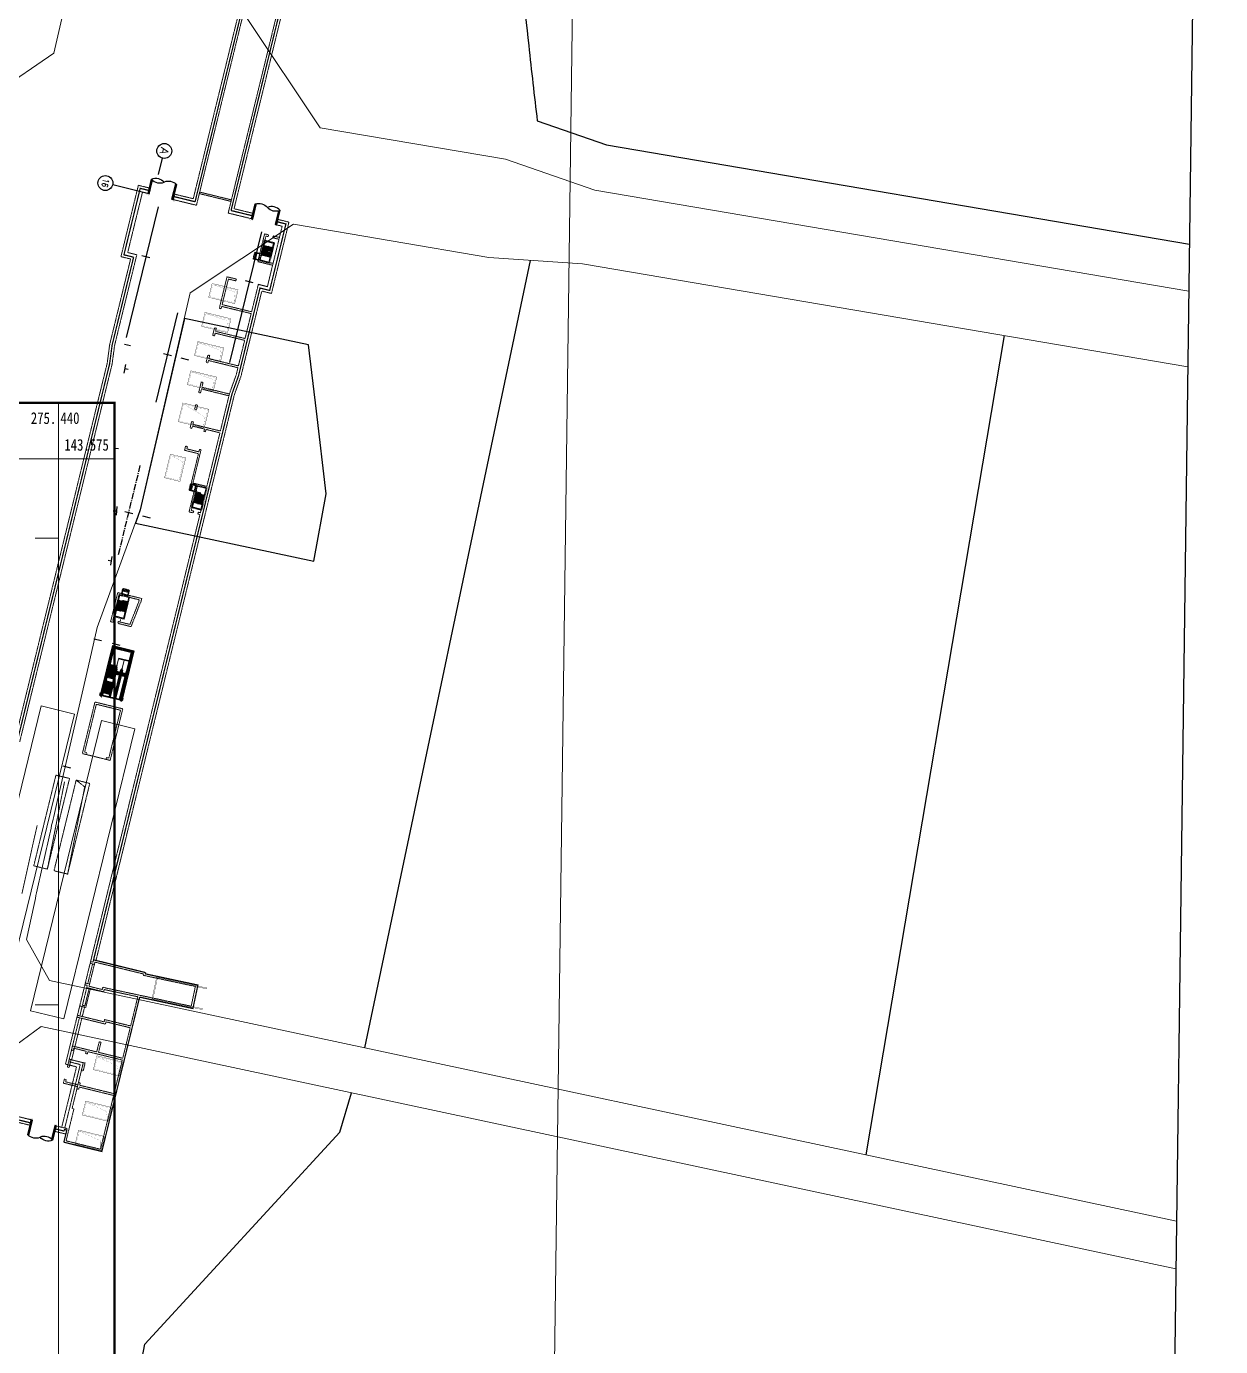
# Model space of a CAD drawing. Extents: x 274235 to 276654, y 142848 to 144425.
# Drawn here: x 275429.2 to 275812.9, y 143290.2 to 143714.5 of the extents above; entities that cross this region are included whole.
import ezdxf
from ezdxf.enums import TextEntityAlignment as Align

# ---------------------------------------------------------------- set-up
doc = ezdxf.new("R2010")
doc.units = 0
doc.header["$LTSCALE"] = 1.5
for name, pattern in [('CENTER2', [1.125, 0.75, -0.125, 0.125, -0.125]), ('DASH', [0.35, 0.25, -0.1]), ('X5', [3, 2, -1])]:
    doc.linetypes.add(name, pattern=pattern)
doc.layers.get('0').update_dxf_attribs({"linetype": 'CONTINUOUS', "lineweight": 0})
for name, color, linetype in [('000 TK-局调', 7, 'CONTINUOUS'), ('0孔洞', 123, 'CONTINUOUS'), ('AXIS', 3, 'CONTINUOUS'), ('AXIS_TEXT', 7, 'CONTINUOUS'), ('CARA_Plan_Lt', 150, 'CONTINUOUS'), ('JZ-建筑', 7, 'CONTINUOUS'), ('JZ-面层、吊顶', 80, 'CONTINUOUS'), ('STAIR', 2, 'CONTINUOUS'), ('START', 4, 'CONTINUOUS'), ('TEXT', 7, 'CONTINUOUS'), ('TZ-NT-孔洞', 211, 'CONTINUOUS'), ('WALL', 9, 'CONTINUOUS'), ('WINDOW', 4, 'CONTINUOUS'), ('YD-用地界线', 2, 'CONTINUOUS'), ('ZC_新建_标注_编号', 7, 'CONTINUOUS'), ('ZC_新建_股道', 7, 'CONTINUOUS'), ('地面装修', 6, 'CONTINUOUS'), ('离壁墙', 181, 'CONTINUOUS'), ('结构墙', 4, 'CONTINUOUS')]:
    doc.layers.add(name, color=color, linetype=linetype)
for name, color, linetype, lineweight in [('1-扶梯', 241, 'CONTINUOUS', 5), ('1-装修', 150, 'CONTINUOUS', 5), ('1-车站轮廓', 140, 'DASH', 13), ('JG', 140, 'CONTINUOUS', 30), ('RD-红线', 7, 'CONTINUOUS', 13), ('TK', 7, 'CONTINUOUS', 0), ('混凝土墙', 140, 'CONTINUOUS', 50)]:
    doc.layers.add(name, color=color, linetype=linetype, lineweight=lineweight)
doc.layers.add('T2006年到2024年报批数据汇总', color=7, linetype='CONTINUOUS', lineweight=60, true_color=0x0070ff)
doc.styles.add('_TCH_AXIS', font='COMPLEX', dxfattribs={"bigfont": 'GBCBIG'})
doc.styles.add('HZ', font='', dxfattribs={"width": 0.8})
doc.styles.get('HZ').set_extended_font_data('NSimSun')

# ---------------------------------------------------------------- blocks, each defined once
blk = doc.blocks.new('$DorLib2D$00000002')
for p, q in [((-0.5, 0), (-0.5, 0.4875)), ((-0.475, 0.4875), (-0.5, 0.4875)), ((-0.475, 0), (-0.475, 0.4875)), ((0.475, 0), (0.475, 0.4875)), ((0.475, 0.4875), (0.5, 0.4875)), ((0.5, 0), (0.5, 0.4875)), ((-0.5, 0), (-0.475, 0)), ((0.5, 0), (0.475, 0))]:
    blk.add_line(p, q)
at = {"lineweight": 13}
for centre, start, end in [((-0.4875, 0), 0, 88.530716), ((0.4875, 0), 91.469284, 180)]:
    blk.add_arc(centre, 0.4875, start, end, dxfattribs=at)
blk = doc.blocks.new('JGTTYUYI')
at = {"color": 252}
for p, q in [((4784412, -3332756), (4784412, -3329756)), ((4784412, -3329756), (4790812, -3329756)), ((4790812, -3332756), (4790812, -3329756)), ((4790812, -3329756), (4790812, -3330686)), ((4790812, -3330686), (4790812, -3333056)), ((4866092, -3334176), (4866092, -3332106)), ((4866092, -3335106), (4866092, -3334176)), ((4873092, -3335106), (4867726, -3335106)), ((4873092, -3332106), (4873092, -3335106)), ((4913042, -3347956), (4906042, -3347956)), ((4906042, -3347956), (4906042, -3348886)), ((4913042, -3350956), (4913042, -3347956)), ((4906042, -3350026), (4906042, -3350956))]:
    blk.add_line(p, q, dxfattribs=at)
for points in [[(4790812, -3331856), (4790812, -3333356)], [(4946652, -3336056), (5042652, -3336056), (5042652, -3347056), (4946652, -3347056), (4946652, -3336056)], [(4946652, -3367056), (5042652, -3367056), (5042652, -3356056), (4946652, -3356056), (4946652, -3367056)]]:
    blk.add_lwpolyline(points, dxfattribs=at)
at = {"layer": '0孔洞', "color": 252}
blk.add_lwpolyline([(4798492, -3328456), (4798492, -3331456)], dxfattribs=at)
at = {"layer": '1-扶梯', "color": 252, "linetype": 'ByBlock'}
for p, q in [((4926067, -3342856), (4926067, -3344656)), ((4928921, -3342957), (4938567, -3342957)), ((4928921, -3343027), (4938567, -3343027)), ((4929367, -3343213), (4938567, -3343213)), ((4930087, -3344313), (4930087, -3343213)), ((4930287, -3344313), (4930287, -3343213)), ((4930487, -3344313), (4930487, -3343213)), ((4930687, -3344313), (4930687, -3343213)), ((4930887, -3344313), (4930887, -3343213)), ((4931117, -3344313), (4931117, -3343213)), ((4926067, -3344656), (4929295, -3344656)), ((4926067, -3346456), (4938567, -3346456)), ((4928921, -3344499), (4938567, -3344499)), ((4928921, -3344569), (4938567, -3344569)), ((4928921, -3344757), (4938567, -3344757)), ((4928921, -3344827), (4938567, -3344827)), ((4928921, -3346296), (4938567, -3346296)), ((4928921, -3346366), (4938567, -3346366)), ((4929295, -3344656), (4938567, -3344656)), ((4929295, -3344656), (4938567, -3344656)), ((4929367, -3344313), (4938567, -3344313)), ((4929367, -3345013), (4938567, -3345013)), ((4929367, -3346110), (4938567, -3346110)), ((4930087, -3346110), (4930087, -3345013)), ((4930287, -3346110), (4930287, -3345013)), ((4930487, -3346110), (4930487, -3345013)), ((4930687, -3346110), (4930687, -3345013)), ((4930887, -3346110), (4930887, -3345013)), ((4931117, -3346110), (4931117, -3345013))]:
    blk.add_line(p, q, dxfattribs=at)
at = {"layer": '1-扶梯', "color": 252}
for p, q in [((4938570, -3342856), (4926070, -3342856)), ((4931117, -3342960), (4931117, -3343960)), ((4931117, -3345160), (4931117, -3345960))]:
    blk.add_line(p, q, dxfattribs=at)
at = {"layer": '1-扶梯', "color": 252, "linetype": 'ByBlock', "ltscale": 400}
for p, q in [((4928921, -3342957), (4928921, -3343027)), ((4928921, -3342957), (4928921, -3343027)), ((4929295, -3343046), (4929295, -3343027)), ((4929295, -3343046), (4929295, -3343027)), ((4929367, -3343213), (4929295, -3343046)), ((4929367, -3343213), (4929295, -3343046)), ((4929303, -3342992), (4929348, -3342992)), ((4929698, -3342856), (4938567, -3342856)), ((4929698, -3342957), (4929698, -3342856)), ((4929698, -3342957), (4929698, -3342856)), ((4928900, -3344534), (4928945, -3344534)), ((4928900, -3344534), (4928945, -3344534)), ((4928900, -3344792), (4928945, -3344792)), ((4928900, -3344792), (4928945, -3344792)), ((4928921, -3344569), (4928921, -3344499)), ((4928921, -3344569), (4928921, -3344499)), ((4928921, -3344757), (4928921, -3344827)), ((4928921, -3344757), (4928921, -3344827)), ((4928921, -3346366), (4928921, -3346296)), ((4928921, -3346366), (4928921, -3346296)), ((4928952, -3346331), (4928997, -3346331)), ((4928952, -3346331), (4928997, -3346331)), ((4929367, -3344313), (4929295, -3344480)), ((4929367, -3344313), (4929295, -3344480)), ((4929295, -3344499), (4929295, -3344480)), ((4929295, -3344499), (4929295, -3344480)), ((4929295, -3344656), (4929295, -3344569)), ((4929295, -3344757), (4929295, -3344656)), ((4929295, -3344757), (4929295, -3344656)), ((4929295, -3344846), (4929295, -3344827)), ((4929295, -3344846), (4929295, -3344827)), ((4929367, -3345013), (4929295, -3344846)), ((4929367, -3345013), (4929295, -3344846)), ((4929367, -3346110), (4929295, -3346277)), ((4929367, -3346110), (4929295, -3346277)), ((4929295, -3346296), (4929295, -3346277)), ((4929295, -3346296), (4929295, -3346277)), ((4929347, -3346453), (4929347, -3346366))]:
    blk.add_line(p, q, dxfattribs=at)
at = {"layer": '1-扶梯', "color": 252, "linetype": 'ByBlock'}
blk.add_lwpolyline([(4925817, -3342856), (4926067, -3342856), (4926067, -3346456), (4925817, -3346456)], close=True, dxfattribs=at)
at = {"layer": '1-扶梯', "color": 252, "linetype": 'ByBlock', "ltscale": 400, "extrusion": (-2.39477e-17, 9.99304e-19, -1)}
for centre in [(4931117, -3343738), (4931117, -3345563)]:
    blk.add_ellipse(centre, major_axis=(-37.4, -37.4), ratio=1, start_param=-1.5707963, end_param=4.712389, dxfattribs=at)
at = {"layer": '1-装修', "color": 252, "linetype": 'DASH'}
for p, q in [((4932719, -3346404), (4932719, -3348954)), ((4937116, -3349006), (4934893, -3349006))]:
    blk.add_line(p, q, dxfattribs=at)
at = {"layer": '1-车站轮廓', "color": 252, "ltscale": 0.008}
for p, q in [((4967152, -3350456), (4968613, -3347264)), ((4968613, -3347264), (4997152, -3345956)), ((4968613, -3353964), (4997152, -3352656))]:
    blk.add_line(p, q, dxfattribs=at)
for points, const_width in [([(5021952, -3314086), (5022367, -3314086), (5021859, -3296811), (5029556, -3296585), (5030070, -3314086)], 400), ([(5021952, -3331306), (5021952, -3314086)], 400), ([(5081152, -3326656), (5081152, -3314086), (5030070, -3314086)], 400), ([(5077152, -3327456), (5077152, -3326656)], 400), ([(5077152, -3326656), (5081152, -3326656)], 400), ([(5077246, -3326656), (5077152, -3326656)], 200), ([(4777492, -3330706), (4777492, -3327456), (4799492, -3327456), (4799492, -3330656), (4828531, -3330656), (4834631, -3331306)], 400), ([(4777492, -3330706), (4777492, -3327456), (4799492, -3327456), (4799492, -3330656)], 400), ([(4799492, -3330656), (4828531, -3330656)], 400), ([(4828531, -3330656), (4834631, -3331306), (4874192, -3331306)], 400), ([(4874192, -3331306), (5021952, -3331306)], 400), ([(5077152, -3327456), (5077652, -3327456)], 200), ([(5077652, -3330706), (5077652, -3327456)], 400), ([(4777492, -3364906), (4777492, -3357506), (4639792, -3357506), (4639792, -3345606), (4777492, -3345606), (4777492, -3338206)], 200), ([(4777492, -3345606), (4777492, -3338206)], 400), ([(5077652, -3343606), (5077652, -3338206)], 400), ([(4777492, -3345606), (4639792, -3345606)], 400), ([(4777492, -3357506), (4639792, -3357506)], 400), ([(4777492, -3364906), (4777492, -3357506)], 400), ([(4799492, -3372456), (4799492, -3375656), (4777492, -3375656), (4777492, -3372406)], 400), ([(4777492, -3375656), (4777492, -3372406)], 100), ([(4799492, -3372456), (4828531, -3372456)], 400), ([(4828531, -3372456), (4834631, -3371806)], 400), ([(4834631, -3371806), (4958902, -3371806)], 400)]:
    blk.add_lwpolyline(points, dxfattribs=dict(at, const_width=const_width))
for points in [[(5022480, -3297493), (5028977, -3297302)], [(5022984, -3314686), (5022480, -3297493)], [(5029802, -3326306), (5029802, -3325406), (5028977, -3297302)], [(5022552, -3325706), (5022552, -3325706), (5022552, -3314686), (5022984, -3314686)], [(5030088, -3314686), (5030402, -3325398), (5030402, -3325706)], [(5039752, -3314686), (5030088, -3314686)], [(5030088, -3314686), (5030402, -3325398), (5030402, -3325706)], [(5039752, -3323286), (5039752, -3314686)], [(5040352, -3322686), (5040352, -3314686)], [(5050452, -3314686), (5040352, -3314686)], [(5050452, -3322686), (5050452, -3314686)], [(5051052, -3326057), (5051052, -3314686)], [(5062162, -3314686), (5051052, -3314686)], [(5062162, -3326056), (5062162, -3314686)], [(5062762, -3326056), (5062762, -3314686)], [(5080552, -3326056), (5080552, -3314686), (5062762, -3314686)], [(5040352, -3322686), (5041102, -3322686)], [(5041102, -3332106), (5041102, -3322686)], [(5047102, -3323286), (5047102, -3322686)], [(5047102, -3322686), (5050452, -3322686)], [(4776692, -3330706), (4776692, -3326656), (4800292, -3326656), (4800292, -3329856)], [(5022552, -3330706), (5022552, -3325706)], [(5029802, -3326306), (5030552, -3326306)], [(5029802, -3326306), (5030552, -3326306)], [(5031152, -3325706), (5030402, -3325706)], [(5031152, -3325706), (5030402, -3325706)], [(5030402, -3325706), (5030552, -3325706)], [(5030552, -3330706), (5030552, -3326306)], [(5030552, -3330706), (5030552, -3326306)], [(5031152, -3331306), (5031152, -3325706)], [(5031152, -3331306), (5031152, -3325706)], [(5039752, -3323286), (5040502, -3323286)], [(5040502, -3332106), (5040502, -3323286)], [(5041102, -3330506), (5054852, -3330506), (5054852, -3326656), (5070012, -3326656)], [(5047102, -3323286), (5050452, -3323286)], [(5050452, -3331307), (5050452, -3323286)], [(5051052, -3326056), (5051802, -3326056)], [(5051052, -3330707), (5051052, -3326656)], [(5051052, -3326656), (5051802, -3326656)], [(5051802, -3326056), (5051802, -3326656)], [(5054802, -3326056), (5057402, -3326056)], [(5054802, -3326056), (5054802, -3326656)], [(5054802, -3326656), (5057402, -3326656)], [(5057402, -3326656), (5057402, -3326056)], [(5061402, -3326056), (5062162, -3326056)], [(5061402, -3326656), (5061402, -3326056)], [(5061402, -3326656), (5062162, -3326656)], [(5062162, -3330706), (5062162, -3326656)], [(5062762, -3326056), (5063512, -3326056)], [(5062762, -3331306), (5062762, -3326656)], [(5062762, -3326656), (5063512, -3326656)], [(5063512, -3326656), (5063512, -3326056)], [(5070012, -3326056), (5080552, -3326056)], [(5070012, -3326656), (5070012, -3326056)], [(5076646, -3326056), (5076652, -3326056)], [(5076652, -3328456), (5076652, -3326656)], [(5078452, -3330706), (5078452, -3326656), (5076652, -3326656)], [(5077152, -3327456), (5077152, -3326656)], [(4776692, -3330706), (4778492, -3330706)], [(4798492, -3328456), (4778492, -3328456)], [(4778492, -3328456), (4778492, -3330706)], [(4782212, -3328456), (4782212, -3330506)], [(4782812, -3330506), (4782212, -3330506)], [(4782812, -3328456), (4782812, -3330506)], [(4790812, -3328456), (4790812, -3332706)], [(4790812, -3329756), (4790812, -3332756)], [(4791412, -3328456), (4791412, -3333306)], [(4800292, -3329856), (4828570, -3329856)], [(4828570, -3329856), (4834670, -3330506), (4877992, -3330506), (5021952, -3330506)], [(5023302, -3330706), (5022552, -3330706)], [(5023302, -3330706), (5022552, -3330706)], [(5023302, -3332106), (5023302, -3330706)], [(5023302, -3330706), (5029802, -3330706)], [(5023302, -3332106), (5023302, -3330706)], [(5029802, -3332106), (5029802, -3330706)], [(5029802, -3330706), (5030552, -3330706)], [(5029802, -3332106), (5029802, -3330706)], [(5029802, -3330706), (5030552, -3330706)], [(5031152, -3330106), (5037402, -3330106)], [(5031152, -3330506), (5037002, -3330506)], [(5037002, -3331306), (5037002, -3330506)], [(5037402, -3332106), (5037402, -3330106)], [(5037402, -3330506), (5040502, -3330506)], [(5041102, -3331306), (5055652, -3331306), (5055652, -3327456), (5076652, -3327456)], [(5076652, -3328456), (5056652, -3328456), (5056652, -3332106), (5041102, -3332106)], [(5050452, -3330707), (5050452, -3330707)], [(5051052, -3330707), (5051802, -3330706)], [(5051802, -3330706), (5051802, -3331306)], [(5054802, -3330707), (5057402, -3330706)], [(5054802, -3330707), (5054802, -3331306)], [(5057402, -3331306), (5057402, -3330706)], [(5062762, -3331306), (5061402, -3331306), (5061402, -3330706), (5062162, -3330706)], [(5076652, -3330706), (5076652, -3328456)], [(5076652, -3330706), (5078452, -3330706)], [(5077152, -3327456), (5077652, -3327456)], [(5077152, -3327456), (5077652, -3327456)], [(5077152, -3327456), (5077652, -3327456)], [(5077152, -3327456), (5077652, -3327456)], [(5077152, -3327456), (5077652, -3327456)], [(4782812, -3332006), (4782212, -3332006)], [(4791412, -3333356), (4782212, -3333356), (4782212, -3332006)], [(4790812, -3332756), (4782812, -3332756), (4782812, -3332006)], [(4790812, -3332756), (4784712, -3332756)], [(4798492, -3331456), (4807542, -3331456)], [(4807542, -3341206), (4807542, -3331456)], [(4808142, -3341206), (4808142, -3331456)], [(4808142, -3331456), (4816392, -3331456), (4816392, -3341206)], [(4825442, -3341206), (4825442, -3331456), (4816992, -3331456), (4816992, -3341206)], [(4826042, -3341206), (4826042, -3331456), (4828492, -3331456)], [(4828492, -3331456), (4834592, -3332106), (4847142, -3332106)], [(4828492, -3331456), (4834592, -3332106)], [(4834892, -3341206), (4834892, -3332106)], [(4835492, -3332106), (4835492, -3341206)], [(4847142, -3332106), (4847142, -3341206)], [(4847742, -3332106), (4847742, -3336706)], [(4865492, -3332106), (4847742, -3332106)], [(4865492, -3336706), (4865492, -3332106)], [(4865492, -3336706), (4865492, -3332106)], [(4865492, -3334913), (4865492, -3332106)], [(4866092, -3335106), (4866092, -3332106)], [(4874192, -3332806), (4874192, -3332106), (4866092, -3332106)], [(4866092, -3335106), (4874192, -3335106)], [(4874192, -3332806), (4874792, -3332806)], [(4874192, -3334306), (4874792, -3334306)], [(4874192, -3335106), (4874192, -3334306)], [(4874192, -3334306), (4874792, -3334306)], [(4874792, -3332806), (4874792, -3332106), (5023302, -3332106)], [(4874792, -3335706), (4874792, -3334306)], [(4874792, -3335706), (4874792, -3334306)], [(5017574, -3331306), (5022702, -3331306)], [(5022702, -3332106), (5022702, -3331306)], [(5023302, -3331306), (5029802, -3331306)], [(5023302, -3332106), (5029802, -3332106)], [(5029802, -3332106), (5030402, -3332106)], [(5029802, -3332106), (5037402, -3332106)], [(5030402, -3332106), (5030402, -3331306)], [(5030402, -3331306), (5031152, -3331306)], [(5030402, -3332106), (5030402, -3331306)], [(5030402, -3331306), (5037002, -3331306)], [(5037402, -3331306), (5040502, -3331306)], [(5037402, -3332106), (5040502, -3332106)], [(5050452, -3331307), (5051802, -3331306)], [(5054802, -3331306), (5057402, -3331306)], [(4776692, -3344806), (4776692, -3338206)], [(4776692, -3338206), (4778492, -3338206)], [(4778492, -3338206), (4778492, -3346306)], [(4798492, -3338706), (4799092, -3338706)], [(4798492, -3338706), (4798492, -3341806), (4808892, -3341806)], [(4798492, -3338756), (4799092, -3338756)], [(4799092, -3338706), (4799092, -3341206)], [(4847742, -3336706), (4848492, -3336706), (4848492, -3337206), (4847742, -3337206)], [(4847742, -3337206), (4847742, -3341206)], [(4854492, -3336706), (4865492, -3336706)], [(4854492, -3337206), (4854492, -3336706)], [(4855292, -3341206), (4854492, -3341206), (4854492, -3341806), (4855892, -3341806), (4855892, -3337206)], [(4854492, -3337206), (4855286, -3337206)], [(4854492, -3337206), (4855292, -3337206)], [(4855292, -3341206), (4855292, -3337206)], [(4855892, -3337206), (4866092, -3337206)], [(4866092, -3335700), (4866092, -3335700)], [(4866092, -3337206), (4866092, -3335700)], [(4866092, -3335706), (4874792, -3335706)], [(5076652, -3344306), (5076652, -3338206)], [(5076652, -3338206), (5078452, -3338206)], [(5078452, -3342806), (5078452, -3338206)], [(4799092, -3341206), (4807542, -3341206)], [(4808142, -3341206), (4808892, -3341206)], [(4808892, -3341206), (4808892, -3341806)], [(4815392, -3341206), (4816392, -3341206)], [(4815392, -3341206), (4815392, -3341806)], [(4815392, -3341806), (4817892, -3341806)], [(4816542, -3341806), (4816542, -3341806)], [(4817892, -3341206), (4816992, -3341206)], [(4817892, -3341206), (4817892, -3341806)], [(4825442, -3341206), (4824392, -3341206)], [(4824392, -3341206), (4824392, -3341806)], [(4826792, -3341806), (4824392, -3341806)], [(4826792, -3341206), (4826042, -3341206)], [(4826792, -3341206), (4826792, -3341806)], [(4834892, -3341206), (4833292, -3341206)], [(4833292, -3341206), (4833292, -3341806)], [(4833292, -3341806), (4836792, -3341806)], [(4836792, -3341206), (4835492, -3341206)], [(4836792, -3341206), (4836792, -3341806)], [(4840792, -3341206), (4840792, -3341806)], [(4842392, -3341206), (4840792, -3341206)], [(4840792, -3341806), (4842392, -3341806)], [(4842392, -3341206), (4842392, -3341806)], [(4846392, -3341206), (4846392, -3341806)], [(4847142, -3341206), (4846392, -3341206)], [(4846392, -3341806), (4847192, -3341806)], [(4846742, -3341806), (4846742, -3341806)], [(4847192, -3341806), (4847192, -3341806)], [(4848492, -3341806), (4847192, -3341806)], [(4847807, -3341206), (4847742, -3341206)], [(4847742, -3341206), (4848492, -3341206), (4848492, -3341806)], [(4905442, -3343856), (4906742, -3343856), (4906742, -3343951), (4915042, -3345029), (4915042, -3349406)], [(4915042, -3350906), (4915042, -3351806), (4905442, -3351807), (4905442, -3343856)], [(4950342, -3341356), (4950342, -3341356), (4941342, -3341356), (4941342, -3350556), (4950342, -3350556), (4950342, -3350556), (4958402, -3350556)], [(4958402, -3341356), (4958402, -3342706), (4957802, -3342706), (4957802, -3341956), (4951042, -3341956), (4951042, -3341956), (4941942, -3341956), (4941942, -3349956), (4950942, -3349956), (4950942, -3349956), (4957802, -3349956)], [(4958402, -3341356), (4950342, -3341356)], [(4958402, -3349206), (4958402, -3342706)], [(4776692, -3364906), (4776692, -3358306), (4638992, -3358306), (4638992, -3344806), (4776692, -3344806)], [(4778492, -3346306), (4640492, -3346306)], [(4774132, -3356806), (4774132, -3346306)], [(4774632, -3356806), (4774632, -3346306)], [(4906042, -3344556), (4906042, -3351256), (4914442, -3351206), (4914442, -3350906)], [(4914442, -3349406), (4914442, -3345556), (4906742, -3344556), (4906042, -3344556)], [(4967152, -3350456), (4997152, -3350456), (4997152, -3345956), (4967152, -3345956), (4967152, -3350456)], [(4913642, -3348852), (4914242, -3348852)], [(4914442, -3349406), (4915042, -3349406)], [(4914442, -3350906), (4915042, -3350906)], [(4958402, -3350556), (4958402, -3349206), (4957802, -3349206), (4957802, -3349956)], [(4967152, -3352656), (4997152, -3352656), (4997152, -3357156), (4967152, -3357156), (4967152, -3352656)], [(4778492, -3356806), (4640492, -3356806)], [(4778492, -3356806), (4778492, -3364906)], [(4778492, -3364906), (4776692, -3364906)], [(4800292, -3373256), (4800292, -3376456), (4776692, -3376456), (4776692, -3372406)], [(4778492, -3372406), (4776692, -3372406)], [(4778492, -3372406), (4778492, -3374656)], [(4798492, -3371656), (4798492, -3374656)], [(4798492, -3371656), (4828492, -3371656)], [(4800292, -3373256), (4828570, -3373256)], [(4828492, -3371656), (4834592, -3371006)], [(4828492, -3371656), (4834592, -3371006)], [(4828570, -3373256), (4834670, -3372606)], [(4834592, -3371006), (4959502, -3371006)], [(4834670, -3372606), (4958902, -3372606)], [(4798492, -3374656), (4778492, -3374656)]]:
    blk.add_lwpolyline(points, dxfattribs=at)
at = {"layer": '1-车站轮廓', "color": 252}
blk.add_lwpolyline([(5040502, -3332106), (5041102, -3332106)], dxfattribs=at)
at = {"layer": 'AXIS', "color": 252}
for p, q in [((4771747, -3371006), (4766401, -3371006)), ((4778492, -3372521), (4778492, -3384521))]:
    blk.add_line(p, q, dxfattribs=at)
for centre in [(4763985, -3371006), (4778492, -3386921)]:
    blk.add_circle(centre, 2400, dxfattribs=at)
at = {"layer": 'CARA_Plan_Lt', "color": 252}
for p, q in [((4781807, -3334456), (4825007, -3334456)), ((4798399, -3333156), (4798399, -3335756)), ((4827385, -3347356), (4827385, -3349956)), ((4879585, -3349956), (4879585, -3347356)), ((4827385, -3353156), (4827385, -3355756)), ((4879585, -3355756), (4879585, -3353156)), ((4894589, -3356457), (4897372, -3356148)), ((4896091, -3357297), (4895981, -3356303)), ((4878659, -3358663), (4881425, -3358226)), ((4880198, -3359432), (4880042, -3358444)), ((4781890, -3368656), (4825090, -3368656)), ((4798482, -3367356), (4798482, -3369956)), ((4827338, -3368656), (4827338, -3366656)), ((4836442, -3366497), (4833652, -3366729)), ((4834964, -3365616), (4835047, -3366613))]:
    blk.add_line(p, q, dxfattribs=at)
blk.add_lwpolyline([(4813546, -3354456), (4843115, -3354456)], dxfattribs=at)
at = {"layer": 'JG', "color": 252, "ltscale": 5}
for p, q in [((4778492, -3330306), (4773735, -3330307)), ((4778492, -3330706), (4773990, -3330707)), ((4775492, -3330707), (4775492, -3330307)), ((4776992, -3330707), (4776992, -3330307)), ((4778492, -3330106), (4778492, -3330706)), ((4778492, -3330706), (4778492, -3330356)), ((5076653, -3330107), (5076653, -3330707)), ((5076653, -3330307), (5081410, -3330308)), ((5076653, -3330707), (5076653, -3330357)), ((5076653, -3330707), (5081155, -3330708)), ((5078153, -3330707), (5078153, -3330307)), ((5079653, -3330708), (5079653, -3330308)), ((4778493, -3338206), (4773371, -3338207)), ((4778493, -3338606), (4773567, -3338607)), ((4775493, -3338607), (4775493, -3338207)), ((4776993, -3338607), (4776993, -3338207)), ((4778493, -3338206), (4778493, -3338806)), ((4778493, -3338556), (4778493, -3338206)), ((5076652, -3338207), (5076652, -3338807)), ((5076652, -3338207), (5081774, -3338208)), ((5076652, -3338557), (5076652, -3338207)), ((5076652, -3338607), (5081578, -3338608)), ((5078152, -3338607), (5078152, -3338207)), ((5079652, -3338608), (5079652, -3338208)), ((4778493, -3364906), (4773371, -3364906)), ((4778493, -3364506), (4773567, -3364506)), ((4775493, -3364506), (4775493, -3364906)), ((4776993, -3364506), (4776993, -3364906)), ((4778493, -3364906), (4778493, -3364306)), ((4778493, -3364556), (4778493, -3364906)), ((4778492, -3372806), (4773735, -3372806)), ((4778492, -3372406), (4773990, -3372406)), ((4775492, -3372406), (4775492, -3372806)), ((4776992, -3372406), (4776992, -3372806)), ((4778492, -3373006), (4778492, -3372406)), ((4778492, -3372406), (4778492, -3372756))]:
    blk.add_line(p, q, dxfattribs=at)
for points in [[(4773735, -3330307, 0.3301053), (4773735, -3334457)], [(4773735, -3330307, -0.3301053), (4773735, -3334457)], [(5081410, -3330307, 0.3301053), (5081410, -3334458)], [(5081410, -3330307, -0.3301053), (5081410, -3334458)], [(4773567, -3338607, -0.2904152), (4773735, -3334457)], [(5081578, -3338608, 0.2904152), (5081410, -3334458)], [(4773567, -3364506, 0.2904152), (4773735, -3368656)], [(4773735, -3372806, -0.3301053), (4773735, -3368656)], [(4773735, -3372806, 0.3301053), (4773735, -3368656)]]:
    blk.add_lwpolyline(points, format="xyb", dxfattribs=at)
at = {"layer": 'JG', "color": 252, "ltscale": 5, "const_width": 20}
for points in [[(4778492, -3330706), (4778992, -3330706), (4778992, -3330256), (4778992, -3330256), (4778992, -3329956), (4778992, -3329956), (4778992, -3329756), (4778492, -3329756)], [(5076653, -3330707), (5076153, -3330707), (5076153, -3330257), (5076153, -3330257), (5076153, -3329957), (5076153, -3329957), (5076153, -3329757), (5076653, -3329757)], [(4778493, -3339156), (4778993, -3339156), (4778993, -3338706), (4778993, -3338706), (4778993, -3338406), (4778993, -3338406), (4778993, -3338206), (4778493, -3338206)], [(5076652, -3339157), (5076152, -3339157), (5076152, -3338707), (5076152, -3338707), (5076152, -3338407), (5076152, -3338407), (5076152, -3338207), (5076652, -3338207)], [(4778493, -3363956), (4778993, -3363956), (4778993, -3364406), (4778993, -3364406), (4778993, -3364706), (4778993, -3364706), (4778993, -3364906), (4778493, -3364906)], [(4778492, -3372406), (4778992, -3372406), (4778992, -3372856), (4778992, -3372856), (4778992, -3373156), (4778992, -3373156), (4778992, -3373356), (4778492, -3373356)]]:
    blk.add_lwpolyline(points, close=True, dxfattribs=at)
at = {"layer": 'JZ-建筑', "color": 252}
for points, const_width in [([(5022071, -3293803), (5022555, -3310296), (5029652, -3310088), (5029168, -3293595), (5028868, -3293604), (5029344, -3309797), (5022846, -3309988), (5022371, -3293794), (5022071, -3293803)], 100), ([(5051952, -3314686), (5055952, -3314686), (5055952, -3322686), (5051952, -3322686), (5051952, -3314686)], 30), ([(5051952, -3322686), (5053285, -3315727), (5055952, -3314687)], 30), ([(5066952, -3314686), (5070952, -3314686), (5070952, -3322686), (5066952, -3322686), (5066952, -3314686)], 30), ([(5066952, -3322686), (5068285, -3315727), (5070952, -3314686)], 30), ([(5076552, -3314686), (5080552, -3314686), (5080552, -3322686), (5076552, -3322686), (5076552, -3314686)], 30), ([(5076552, -3322686), (5077876, -3315351), (5080552, -3314686)], 30), ([(4801992, -3337656), (4805992, -3337656), (4805992, -3345656), (4801992, -3345656), (4801992, -3337656)], 30), ([(4801992, -3345656), (4802665, -3338211), (4805992, -3337656)], 30), ([(4811592, -3337656), (4815592, -3337656), (4815592, -3345656), (4811592, -3345656), (4811592, -3337656)], 30), ([(4811592, -3345656), (4812265, -3338211), (4815592, -3337656)], 30), ([(4821242, -3337656), (4825242, -3337656), (4825242, -3345656), (4821242, -3345656), (4821242, -3337656)], 30), ([(4821242, -3345656), (4821915, -3338211), (4825242, -3337656)], 30), ([(4830892, -3337656), (4834892, -3337656), (4834892, -3345656), (4830892, -3345656), (4830892, -3337656)], 30), ([(4830892, -3345656), (4831565, -3338211), (4834892, -3337656)], 30), ([(4841542, -3345656), (4843865, -3338111), (4847142, -3337656)], 30), ([(4858492, -3341156), (4858492, -3345656), (4865692, -3345656), (4865692, -3341156), (4858492, -3341156)], 30), ([(4858492, -3345656), (4859756, -3341399), (4865692, -3341156)], 30), ([(4938567, -3349106), (4938567, -3342606), (4923067, -3342606), (4923067, -3342306), (4938867, -3342306), (4938867, -3349406), (4923067, -3349406), (4923067, -3349106), (4938567, -3349106)], 100), ([(4906042, -3350056), (4905742, -3350056), (4905742, -3351256), (4913342, -3351256), (4913342, -3347656), (4905742, -3347656), (4905742, -3348856), (4906042, -3348856), (4906042, -3347956), (4913042, -3347956), (4913042, -3350956), (4906042, -3350956), (4906042, -3350056)], 100)]:
    blk.add_lwpolyline(points, dxfattribs=dict(at, const_width=const_width))
for points, const_width in [([(5051652, -3314386), (5056252, -3314386), (5056252, -3322986), (5051652, -3322986)], 100), ([(5066652, -3314386), (5071252, -3314386), (5071252, -3322986), (5066652, -3322986)], 100), ([(5076252, -3314386), (5080852, -3314386), (5080852, -3322986), (5076252, -3322986)], 100), ([(4789442, -3333056), (4789442, -3332756), (4784412, -3332756), (4784412, -3329756), (4790812, -3329756), (4790812, -3332756), (4790642, -3332756), (4790642, -3333056), (4791112, -3333056), (4791112, -3329456), (4784112, -3329456), (4784112, -3333056)], 100), ([(4866292, -3335406), (4866292, -3335106), (4866092, -3335106), (4866092, -3332106), (4873092, -3332106), (4873092, -3335106), (4867492, -3335106), (4867492, -3335406), (4873392, -3335406), (4873392, -3331806), (4865792, -3331806), (4865792, -3335406)], 100), ([(4801692, -3337356), (4806292, -3337356), (4806292, -3345956), (4801692, -3345956)], 100), ([(4811292, -3337356), (4815892, -3337356), (4815892, -3345956), (4811292, -3345956)], 100), ([(4820942, -3337356), (4825542, -3337356), (4825542, -3345956), (4820942, -3345956)], 100), ([(4830592, -3337356), (4835192, -3337356), (4835192, -3345956), (4830592, -3345956)], 100), ([(4841242, -3337356), (4841242, -3345956), (4847442, -3345956), (4847442, -3337356)], 100), ([(4841542, -3337656), (4841542, -3345656), (4847142, -3345656), (4847142, -3337656)], 30), ([(4858192, -3340856), (4858192, -3345956), (4865992, -3345956), (4865992, -3340856)], 100)]:
    blk.add_lwpolyline(points, close=True, dxfattribs=dict(at, const_width=const_width))
at = {"layer": 'JZ-面层、吊顶', "color": 252}
for p, q in [((4928097, -3346506), (4938567, -3346506)), ((4928097, -3346506), (4928097, -3346556)), ((4928097, -3346556), (4938567, -3346556)), ((4928097, -3348756), (4938567, -3348756)), ((4928097, -3348756), (4928097, -3348806)), ((4928097, -3348806), (4938567, -3348806))]:
    blk.add_line(p, q, dxfattribs=at)
at = {"layer": 'STAIR', "color": 252}
for p, q in [((4784412, -3332756), (4784412, -3329756)), ((4784412, -3329756), (4786192, -3329756)), ((4785852, -3331391), (4785852, -3331121)), ((4785852, -3331121), (4789052, -3331121)), ((4785912, -3329756), (4785912, -3331121)), ((4785912, -3332756), (4785912, -3329756)), ((4785912, -3331181), (4788992, -3331181)), ((4785912, -3331331), (4785912, -3331181)), ((4785912, -3331181), (4788992, -3331181)), ((4785981, -3329756), (4789061, -3329756)), ((4786192, -3329756), (4786192, -3331121)), ((4786472, -3329756), (4786472, -3331121)), ((4786752, -3329756), (4786752, -3331121)), ((4787032, -3329756), (4787032, -3331121)), ((4787312, -3329756), (4787312, -3331121)), ((4787592, -3331181), (4787592, -3329756)), ((4787872, -3331181), (4787872, -3329756)), ((4788152, -3331181), (4788152, -3329756)), ((4788432, -3331181), (4788432, -3329756)), ((4788712, -3331181), (4788712, -3329756)), ((4788992, -3331181), (4788992, -3329756)), ((4788992, -3331181), (4788992, -3332756)), ((4789052, -3331121), (4789052, -3332756)), ((4790812, -3332756), (4790812, -3329756)), ((4786172, -3332756), (4784412, -3332756)), ((4788992, -3331391), (4785852, -3331391)), ((4788712, -3331331), (4785912, -3331331)), ((4785912, -3332756), (4785912, -3331331)), ((4788992, -3331331), (4785912, -3331331)), ((4788712, -3332756), (4785912, -3332756)), ((4786192, -3332756), (4786192, -3331331)), ((4786472, -3332756), (4786472, -3331331)), ((4786752, -3332756), (4786752, -3331331)), ((4787032, -3332756), (4787032, -3331331)), ((4787312, -3332756), (4787312, -3331331)), ((4787592, -3332756), (4787592, -3331331)), ((4787872, -3332756), (4787872, -3331331)), ((4788152, -3332756), (4788152, -3331331)), ((4788432, -3332756), (4788432, -3331331)), ((4788712, -3331331), (4788992, -3331331)), ((4788712, -3332756), (4788712, -3331331)), ((4788992, -3331391), (4788992, -3331331)), ((4788992, -3332756), (4788992, -3331331)), ((4871512, -3333471), (4868032, -3333471)), ((4868032, -3333471), (4868032, -3335106)), ((4868032, -3335106), (4868092, -3335106)), ((4871452, -3333531), (4868092, -3333531)), ((4871452, -3333531), (4868092, -3333531)), ((4868092, -3333531), (4868092, -3335106)), ((4868652, -3333681), (4868092, -3333681)), ((4868092, -3333681), (4871452, -3333681)), ((4868092, -3333741), (4868092, -3333681)), ((4868092, -3333741), (4871512, -3333741)), ((4871383, -3332106), (4868303, -3332106)), ((4868372, -3333531), (4868372, -3332106)), ((4868372, -3335106), (4868372, -3333681)), ((4868652, -3333531), (4868652, -3332106)), ((4868652, -3333681), (4871452, -3333681)), ((4868652, -3335106), (4868652, -3333681)), ((4868652, -3335106), (4871452, -3335106)), ((4868932, -3333531), (4868932, -3332106)), ((4868932, -3335106), (4868932, -3333681)), ((4869212, -3333531), (4869212, -3332106)), ((4869212, -3335106), (4869212, -3333681)), ((4869492, -3333531), (4869492, -3332106)), ((4869492, -3335106), (4869492, -3333681)), ((4869772, -3333531), (4869772, -3332106)), ((4869772, -3335106), (4869772, -3333681)), ((4870052, -3332106), (4870052, -3333471)), ((4870052, -3335106), (4870052, -3333681)), ((4870332, -3332106), (4870332, -3333471)), ((4870332, -3335106), (4870332, -3333681)), ((4870612, -3332106), (4870612, -3333471)), ((4870612, -3335106), (4870612, -3333681)), ((4870892, -3332106), (4870892, -3333471)), ((4870892, -3335106), (4870892, -3333681)), ((4871172, -3332106), (4871172, -3333471)), ((4871172, -3335106), (4871172, -3333681)), ((4873092, -3335106), (4871172, -3335106)), ((4871192, -3332106), (4873092, -3332106)), ((4871452, -3332106), (4871452, -3333471)), ((4871452, -3335106), (4871452, -3332106)), ((4871452, -3333681), (4871452, -3333531)), ((4871452, -3335106), (4871452, -3333681)), ((4871512, -3333741), (4871512, -3333471)), ((4873092, -3332106), (4873092, -3335106)), ((4907482, -3349591), (4907482, -3347956)), ((4907482, -3347956), (4907542, -3347956)), ((4907542, -3349531), (4907542, -3347956)), ((4907822, -3347956), (4907822, -3349381)), ((4908102, -3347956), (4910902, -3347956)), ((4908102, -3347956), (4908102, -3349381)), ((4908382, -3347956), (4908382, -3349381)), ((4908662, -3347956), (4908662, -3349381)), ((4908942, -3347956), (4908942, -3349381)), ((4909222, -3347956), (4909222, -3349381)), ((4909502, -3347956), (4909502, -3349381)), ((4909782, -3347956), (4909782, -3349381)), ((4910062, -3347956), (4910062, -3349381)), ((4910342, -3347956), (4910342, -3349381)), ((4910622, -3347956), (4910622, -3349381)), ((4913042, -3347956), (4910622, -3347956)), ((4910902, -3347956), (4910902, -3349381)), ((4910902, -3347956), (4910902, -3350956)), ((4913042, -3350956), (4913042, -3347956)), ((4910962, -3349591), (4907482, -3349591)), ((4907542, -3349321), (4910962, -3349321)), ((4907542, -3349321), (4907542, -3349381)), ((4908102, -3349381), (4907542, -3349381)), ((4907542, -3349381), (4910902, -3349381)), ((4910902, -3349531), (4907542, -3349531)), ((4910902, -3349531), (4907542, -3349531)), ((4910833, -3350956), (4907753, -3350956)), ((4907822, -3349531), (4907822, -3350956)), ((4908102, -3349381), (4910902, -3349381)), ((4908102, -3349531), (4908102, -3350956)), ((4908382, -3349531), (4908382, -3350956)), ((4908662, -3349531), (4908662, -3350956)), ((4908942, -3349531), (4908942, -3350956)), ((4909222, -3349531), (4909222, -3350956)), ((4909502, -3350956), (4909502, -3349591)), ((4909782, -3350956), (4909782, -3349591)), ((4910062, -3350956), (4910062, -3349591)), ((4910342, -3350956), (4910342, -3349591)), ((4910622, -3350956), (4910622, -3349591)), ((4910642, -3350956), (4913042, -3350956)), ((4910902, -3349381), (4910902, -3349531)), ((4910902, -3350956), (4910902, -3349591)), ((4910962, -3349321), (4910962, -3349591))]:
    blk.add_line(p, q, dxfattribs=at)
at = {"layer": 'STAIR', "color": 252, "linetype": 'Continuous'}
for p, q in [((4928519, -3346453), (4928519, -3349006)), ((4928519, -3346453), (4928519, -3349006)), ((4928799, -3346453), (4928799, -3349006)), ((4929079, -3346453), (4929079, -3349006)), ((4929359, -3346456), (4929359, -3349006)), ((4929639, -3346456), (4929639, -3349006)), ((4929919, -3346456), (4929919, -3349006)), ((4930199, -3346456), (4930199, -3349006)), ((4930479, -3346453), (4930479, -3349006)), ((4930759, -3346453), (4930759, -3349006)), ((4931039, -3346456), (4931039, -3349006)), ((4931319, -3346456), (4931319, -3349006)), ((4931599, -3346456), (4931599, -3349006)), ((4931879, -3346456), (4931879, -3349006)), ((4932159, -3346456), (4932159, -3349006)), ((4932439, -3346456), (4932439, -3349006)), ((4933939, -3346453), (4933939, -3349006)), ((4934219, -3346453), (4934219, -3349006)), ((4934219, -3346453), (4934219, -3349006)), ((4934499, -3346453), (4934499, -3349006)), ((4934499, -3346453), (4934499, -3349006)), ((4934779, -3346453), (4934779, -3349006)), ((4935059, -3346456), (4935059, -3349006)), ((4935339, -3346456), (4935339, -3349006)), ((4935619, -3346456), (4935619, -3349006)), ((4935899, -3346453), (4935899, -3349006)), ((4936179, -3346453), (4936179, -3349006)), ((4936459, -3346456), (4936459, -3349006)), ((4936739, -3346456), (4936739, -3349006)), ((4937019, -3346456), (4937019, -3349006)), ((4937299, -3346456), (4937299, -3349006)), ((4937579, -3346456), (4937579, -3349006)), ((4937859, -3346456), (4937859, -3349006)), ((4938567, -3349006), (4928519, -3349006))]:
    blk.add_line(p, q, dxfattribs=at)
at = {"layer": 'START', "color": 252}
blk.add_line((4938567, -3346453), (4928467, -3346453), dxfattribs=at)
at = {"layer": 'TEXT', "color": 252, "linetype": 'DASH', "ltscale": 0.5}
for p, q in [((4938142, -3349005), (4938154, -3349005)), ((4938142, -3349331), (4938154, -3349331)), ((4938392, -3349005), (4938380, -3349005)), ((4938592, -3349005), (4938604, -3349005)), ((4938767, -3349005), (4938755, -3349005))]:
    blk.add_line(p, q, dxfattribs=at)
for centre in [(4938148, -3349005), (4938148, -3349331), (4938386, -3349005), (4938598, -3349005), (4938761, -3349005)]:
    blk.add_circle(centre, 6, dxfattribs=at)
at = {"layer": 'TZ-NT-孔洞', "color": 252, "linetype": 'DASH'}
for p, q in [((4790810, -3330126), (4790812, -3330126)), ((4790810, -3330176), (4790812, -3330176)), ((4790810, -3330226), (4790812, -3330226)), ((4788762, -3333056), (4788762, -3334956)), ((4790912, -3334256), (4788762, -3334256)), ((4790912, -3334606), (4788762, -3334606)), ((4790912, -3334956), (4788762, -3334956)), ((4788812, -3333056), (4788812, -3335006)), ((4788862, -3333056), (4788862, -3335006)), ((4790810, -3332175), (4790812, -3332175)), ((4790810, -3332225), (4790812, -3332225)), ((4790810, -3332275), (4790812, -3332275)), ((4790812, -3333056), (4790812, -3335006)), ((4790862, -3333056), (4790862, -3335006)), ((4790912, -3333056), (4790912, -3334956)), ((4865892, -3335406), (4865892, -3337306)), ((4865942, -3335406), (4865942, -3337356)), ((4865992, -3335406), (4865992, -3337356)), ((4866094, -3332587), (4866092, -3332587)), ((4866094, -3332637), (4866092, -3332637)), ((4866094, -3332687), (4866092, -3332687)), ((4866095, -3334637), (4866092, -3334637)), ((4866095, -3334687), (4866092, -3334687)), ((4866095, -3334737), (4866092, -3334737)), ((4867942, -3335406), (4867942, -3337356)), ((4867992, -3335406), (4867992, -3337356)), ((4868042, -3335406), (4868042, -3337306)), ((4868042, -3336606), (4865892, -3336606)), ((4868042, -3336956), (4865892, -3336956)), ((4868042, -3337306), (4865892, -3337306)), ((4905742, -3350375), (4903792, -3350375)), ((4903792, -3350425), (4903792, -3350375)), ((4905742, -3350425), (4903792, -3350425)), ((4905742, -3348376), (4903793, -3348376)), ((4903793, -3348376), (4903793, -3348426)), ((4905742, -3348426), (4903793, -3348426)), ((4903843, -3348326), (4903842, -3350475)), ((4905742, -3350475), (4903842, -3350475)), ((4905742, -3348326), (4903843, -3348326)), ((4904193, -3348326), (4904192, -3350475)), ((4904543, -3348326), (4904542, -3350475)), ((4906045, -3348326), (4906042, -3348326)), ((4906045, -3348376), (4906042, -3348376)), ((4906045, -3348426), (4906042, -3348426)), ((4906044, -3350375), (4906042, -3350375)), ((4906044, -3350425), (4906042, -3350425)), ((4906044, -3350475), (4906042, -3350475))]:
    blk.add_line(p, q, dxfattribs=at)
for points in [[(4788812, -3335006), (4788862, -3335006)], [(4790812, -3335006), (4790862, -3335006)]]:
    blk.add_lwpolyline(points, dxfattribs=at)
at = {"layer": 'WALL', "color": 252}
for p, q in [((4784412, -3329756), (4784412, -3332756)), ((4790812, -3329756), (4784412, -3329756)), ((4790812, -3329756), (4790812, -3332756)), ((4790812, -3330686), (4790812, -3329756)), ((4790812, -3332756), (4790812, -3330686)), ((4784412, -3332756), (4789442, -3332756)), ((4789442, -3332956), (4789412, -3332956)), ((4789412, -3332956), (4789442, -3332956)), ((4790642, -3332756), (4790812, -3332756)), ((4790812, -3333056), (4790812, -3333056)), ((4867992, -3332106), (4866092, -3332106)), ((4866092, -3332106), (4866092, -3334176)), ((4866092, -3334176), (4866092, -3335106)), ((4866092, -3335106), (4866292, -3335106)), ((4867492, -3335106), (4873092, -3335106)), ((4873092, -3332106), (4867992, -3332106)), ((4873092, -3335106), (4873092, -3332106)), ((4906042, -3347956), (4913042, -3347956)), ((4906042, -3348886), (4906042, -3347956)), ((4913042, -3347956), (4913042, -3350956)), ((4906042, -3350956), (4906042, -3350026)), ((4907442, -3350956), (4906042, -3350956)), ((4913042, -3350956), (4907442, -3350956))]:
    blk.add_line(p, q, dxfattribs=at)
for points in [[(4789442, -3332756), (4789442, -3332956)], [(4790642, -3332756), (4790642, -3332956)], [(4866292, -3335106), (4866292, -3335306)], [(4867492, -3335106), (4867492, -3335306)]]:
    blk.add_lwpolyline(points, dxfattribs=at)
at = {"layer": 'ZC_新建_标注_编号', "color": 252}
for p, q in [((4921654, -3349704), (4921654, -3347104)), ((4921654, -3355756), (4921654, -3353156)), ((4963721, -3355756), (4963721, -3353156))]:
    blk.add_line(p, q, dxfattribs=at)
at = {"layer": 'ZC_新建_股道', "color": 252, "linetype": 'CENTER2', "ltscale": 1800}
for p, q in [((4893424, -3354456), (4863855, -3354456)), ((4860442, -3362549), (4860598, -3363537))]:
    blk.add_line(p, q, dxfattribs=at)
at = {"layer": '地面装修', "color": 252}
for p, q in [((4922367, -3342306), (4938867, -3342306)), ((4922367, -3349406), (4922367, -3342306)), ((4922717, -3349406), (4922717, -3342306)), ((4923067, -3349406), (4923067, -3342306)), ((4938867, -3342306), (4938867, -3349406)), ((4922367, -3349406), (4938867, -3349406))]:
    blk.add_line(p, q, dxfattribs=at)
blk.add_lwpolyline([(4923067, -3349106), (4938567, -3349106), (4938567, -3342606), (4923067, -3342606)], dxfattribs=at)
at = {"layer": '混凝土墙', "color": 252}
for p, q in [((4923067, -3342606), (4923067, -3342856)), ((4938167, -3342856), (4923067, -3342856)), ((4923167, -3342606), (4923167, -3342756)), ((4938567, -3342756), (4923167, -3342756)), ((4938567, -3348856), (4923067, -3348856)), ((4923067, -3349106), (4923067, -3348856)), ((4938567, -3348956), (4923167, -3348956)), ((4923167, -3349106), (4923167, -3348956))]:
    blk.add_line(p, q, dxfattribs=at)
for points in [[(4938042, -3342606), (4938492, -3342606), (4938492, -3342306), (4938042, -3342306)], [(4938492, -3342606), (4938867, -3342606), (4938867, -3342306), (4938492, -3342306)], [(4938042, -3349106), (4938492, -3349106), (4938492, -3349406), (4938042, -3349406)], [(4938492, -3349106), (4938867, -3349106), (4938867, -3349406), (4938492, -3349406)]]:
    blk.add_lwpolyline(points, close=True, dxfattribs=at)
at = {"layer": '离壁墙', "color": 252}
blk.add_line((4939191, -3348916), (4939191, -3348856), dxfattribs=at)
at = {"layer": '结构墙', "color": 252}
for p, q in [((4777092, -3330307), (4778492, -3330306)), ((5078053, -3330307), (5076653, -3330307)), ((4777093, -3338607), (4778493, -3338606)), ((5078052, -3338607), (5076652, -3338607)), ((4777093, -3364506), (4778493, -3364506)), ((4777092, -3372806), (4778492, -3372806))]:
    blk.add_line(p, q, dxfattribs=at)
at = {"layer": 'WINDOW', "color": 252, "yscale": 1200}
for p, xscale, zscale, rotation in [((4790042, -3332756), -1200, -1200, 179.9999999462916), ((4866892, -3335106), 1200, -1199.999999999999, 179.9999650471598), ((4906042, -3349456), -1200, -1200, 89.99999994629158)]:
    blk.add_blockref('$DorLib2D$00000002', p, dxfattribs=dict(at, xscale=xscale, zscale=zscale, rotation=rotation))
at = {"layer": 'AXIS_TEXT', "color": 252, "style": '_TCH_AXIS'}
for s, height, p, p2 in [('A', 2551, (4762892, -3372282), (4765079, -3372282)), ('16', 1970.7, (4777131, -3387906), (4779853, -3387906))]:
    blk.add_text(s, height=height, dxfattribs=at).set_placement(p, p2, align=Align.FIT)
blk = doc.blocks.new('A$C2A366C87')
at = {"color": 3, "xscale": 0.001, "yscale": 0.001, "zscale": 0.001, "rotation": 256.2583456811273}
blk.add_blockref('JGTTYUYI', (4772.27, 4435.72), dxfattribs=at)
blk = doc.blocks.new('A$C58C25E19')
at = {"layer": '000 TK-局调'}
blk.add_lwpolyline([(-809.69, 963.9), (748.53, 963.9), (748.53, -575.06), (-809.69, -575.06)], close=True, dxfattribs=at)
blk.add_lwpolyline([(-809.69, 963.9), (748.53, 963.9), (748.53, -575.06), (-809.69, -575.06)], close=True, dxfattribs=at)
blk.add_lwpolyline([(-809.69, 963.9), (748.53, 963.9), (748.53, -575.06), (-809.69, -575.06)], close=True, dxfattribs=at)
at = {"layer": 'RD-红线'}
blk.add_lwpolyline([(456.97, 561.27), (478.94, 647.93), (467.95, 665.66), (353.42, 690.51), (221.05, 718.2), (189.65, 725.01, 0.050171), (71.73, 734.73), (-396.94, 726.3), (-408.26, 716.2), (-444.22, 446.03), (-435.63, 434.8), (-379.84, 427.37, -0.068528), (-245.18, 390.23), (-112.74, 333.29, 0.068528), (41.91, 290.63), (364.86, 247.65), (382.91, 260.33), (401.27, 345.07), (414.63, 383.11), (429.89, 453.56), (438.44, 487.46), (431.06, 499.01), (388.15, 507.1)], format="xyb", dxfattribs=at)
blk.add_lwpolyline([(456.97, 561.27), (478.94, 647.93), (467.95, 665.66), (353.42, 690.51), (221.05, 718.2), (189.65, 725.01, 0.050171), (71.73, 734.73), (-396.94, 726.3), (-408.26, 716.2), (-444.22, 446.03), (-435.63, 434.8), (-379.84, 427.37, -0.068528), (-245.18, 390.23), (-112.74, 333.29, 0.068528), (41.91, 290.63), (364.86, 247.65), (382.91, 260.33), (401.27, 345.07), (414.63, 383.11), (429.89, 453.56), (438.44, 487.46), (431.06, 499.01), (388.15, 507.1)], format="xyb", dxfattribs=at)
for points in [[(468.71, 237.45), (444.85, 272.25)], [(468.71, 237.45), (444.85, 272.25)], [(468.71, 237.45), (444.85, 272.25)], [(468.71, 237.45), (444.85, 272.25)], [(528.45, 228.1), (468.71, 237.45)], [(528.45, 228.1), (468.71, 237.45)], [(528.45, 228.1), (468.71, 237.45)], [(528.45, 228.1), (468.71, 237.45)], [(528.45, 228.1), (557.32, 218.52), (748.53, 188.59)], [(528.45, 228.1), (557.32, 218.52), (748.53, 188.59)], [(528.45, 228.1), (557.32, 218.52), (748.53, 188.59)], [(528.45, 228.1), (557.32, 218.52), (748.53, 188.59)], [(427.73, 183.82), (460.57, 206.33)], [(427.73, 183.82), (460.57, 206.33)], [(427.73, 183.82), (460.57, 206.33)], [(427.73, 183.82), (460.57, 206.33)], [(460.57, 206.33), (523.5, 196.48)], [(460.57, 206.33), (523.5, 196.48)], [(460.57, 206.33), (523.5, 196.48)], [(460.57, 206.33), (523.5, 196.48)], [(553.61, 194.81), (523.5, 196.48)], [(553.61, 194.81), (523.5, 196.48)], [(553.61, 194.81), (523.5, 196.48)], [(553.61, 194.81), (523.5, 196.48)], [(748.53, 164.29), (553.61, 194.81)], [(748.53, 164.29), (553.61, 194.81)], [(748.53, 164.29), (553.61, 194.81)], [(748.53, 164.29), (553.61, 194.81)], [(412.59, 113.92), (427.73, 183.82)], [(412.59, 113.92), (427.73, 183.82)], [(412.59, 113.92), (427.73, 183.82)], [(412.59, 113.92), (427.73, 183.82)], [(399.23, 75.88), (412.59, 113.92)], [(399.23, 75.88), (412.59, 113.92)], [(399.23, 75.88), (412.59, 113.92)], [(399.23, 75.88), (412.59, 113.92)], [(385.42, -37.74), (377.82, -24.71), (380.13, -13.39), (380.32, -12.44), (380.51, -11.49), (380.7, -10.54), (380.9, -9.6), (381.09, -8.65), (381.29, -7.7), (381.48, -6.75), (381.67, -5.8), (381.87, -4.86), (382.06, -3.91), (382.26, -2.96), (382.46, -2.01), (382.65, -1.07), (382.85, -0.12), (383.05, 0.83), (383.25, 1.77), (383.44, 2.72), (383.64, 3.67), (383.84, 4.61), (384.04, 5.56), (384.24, 6.51), (384.44, 7.45), (384.64, 8.4), (384.84, 9.35), (385.04, 10.29), (385.24, 11.24), (385.44, 12.19), (385.65, 13.13), (385.85, 14.08), (386.05, 15.02), (386.25, 15.97), (386.46, 16.92), (386.66, 17.86), (386.87, 18.81), (387.07, 19.75), (396.47, 63.13), (399.23, 75.88)], [(385.42, -37.74), (377.82, -24.71), (380.13, -13.39), (380.32, -12.44), (380.51, -11.49), (380.7, -10.54), (380.9, -9.6), (381.09, -8.65), (381.29, -7.7), (381.48, -6.75), (381.67, -5.8), (381.87, -4.86), (382.06, -3.91), (382.26, -2.96), (382.46, -2.01), (382.65, -1.07), (382.85, -0.12), (383.05, 0.83), (383.25, 1.77), (383.44, 2.72), (383.64, 3.67), (383.84, 4.61), (384.04, 5.56), (384.24, 6.51), (384.44, 7.45), (384.64, 8.4), (384.84, 9.35), (385.04, 10.29), (385.24, 11.24), (385.44, 12.19), (385.65, 13.13), (385.85, 14.08), (386.05, 15.02), (386.25, 15.97), (386.46, 16.92), (386.66, 17.86), (386.87, 18.81), (387.07, 19.75), (396.47, 63.13), (399.23, 75.88)], [(385.42, -37.74), (377.82, -24.71), (380.13, -13.39), (380.32, -12.44), (380.51, -11.49), (380.7, -10.54), (380.9, -9.6), (381.09, -8.65), (381.29, -7.7), (381.48, -6.75), (381.67, -5.8), (381.87, -4.86), (382.06, -3.91), (382.26, -2.96), (382.46, -2.01), (382.65, -1.07), (382.85, -0.12), (383.05, 0.83), (383.25, 1.77), (383.44, 2.72), (383.64, 3.67), (383.84, 4.61), (384.04, 5.56), (384.24, 6.51), (384.44, 7.45), (384.64, 8.4), (384.84, 9.35), (385.04, 10.29), (385.24, 11.24), (385.44, 12.19), (385.65, 13.13), (385.85, 14.08), (386.05, 15.02), (386.25, 15.97), (386.46, 16.92), (386.66, 17.86), (386.87, 18.81), (387.07, 19.75), (396.47, 63.13), (399.23, 75.88)], [(385.42, -37.74), (377.82, -24.71), (380.13, -13.39), (380.32, -12.44), (380.51, -11.49), (380.7, -10.54), (380.9, -9.6), (381.09, -8.65), (381.29, -7.7), (381.48, -6.75), (381.67, -5.8), (381.87, -4.86), (382.06, -3.91), (382.26, -2.96), (382.46, -2.01), (382.65, -1.07), (382.85, -0.12), (383.05, 0.83), (383.25, 1.77), (383.44, 2.72), (383.64, 3.67), (383.84, 4.61), (384.04, 5.56), (384.24, 6.51), (384.44, 7.45), (384.64, 8.4), (384.84, 9.35), (385.04, 10.29), (385.24, 11.24), (385.44, 12.19), (385.65, 13.13), (385.85, 14.08), (386.05, 15.02), (386.25, 15.97), (386.46, 16.92), (386.66, 17.86), (386.87, 18.81), (387.07, 19.75), (396.47, 63.13), (399.23, 75.88)], [(748.53, -110.33), (385.42, -37.74)], [(748.53, -110.33), (385.42, -37.74)], [(748.53, -110.33), (385.42, -37.74)], [(748.53, -110.33), (385.42, -37.74)], [(370.87, -61.79), (382.93, -52.54)], [(370.87, -61.79), (382.93, -52.54)], [(370.87, -61.79), (382.93, -52.54)], [(370.87, -61.79), (382.93, -52.54)], [(748.53, -125.63), (382.93, -52.54)], [(748.53, -125.63), (382.93, -52.54)], [(748.53, -125.63), (382.93, -52.54)], [(748.53, -125.63), (382.93, -52.54)]]:
    blk.add_lwpolyline(points, dxfattribs=at)
at = {"layer": 'YD-用地界线'}
blk.add_lwpolyline([(578.66, 464.49), (573.71, 457.81, 0.00093), (565.6, 445.47, 0.152445), (531.72, 303.93, 0.015226), (535.4, 264.75, 0.003176), (538.5, 240.57), (560.87, 233.15), (748.53, 203.77)], format="xyb", dxfattribs=at)
for points in [[(536.83, 195.74), (486.87, -58.02)], [(689.37, 173.55), (648.44, -90.32)], [(397.91, -264.32), (417.61, -154.29), (479.35, -85.3), (482.94, -72.54)]]:
    blk.add_lwpolyline(points, dxfattribs=at)
blk.add_lwpolyline([(465.9, 167.63), (425.96, 175.61), (412.59, 113.92), (411.07, 109.59), (468.55, 98.1), (472.28, 119.8), (468.74, 146.36), (465.9, 167.63)], close=True, dxfattribs=at)

msp = doc.modelspace()

# ---------------------------------------------------------------- linework, layer by layer
msp.add_lwpolyline([(274345.832, 143819.555), (275605.722, 143802.957), (275593.986, 142912.034), (274334.095, 142928.632)], close=True)
at = {"layer": 'T2006年到2024年报批数据汇总', "color": 6, "linetype": 'X5', "lineweight": -2, "const_width": 0.3}
msp.add_lwpolyline([(275432.69, 143457.73), (275431.448, 143452.277), (275427.781, 143435.732)], dxfattribs=at)
at = {"layer": 'TK', "linetype": 'Continuous'}
for p, q in [((275439.56, 143575.491), (275439.56, 143593.491)), ((275439.56, 143575.491), (275457.56, 143575.491)), ((275439.56, 143550), (275432.06, 143550)), ((275439.56, 143400), (275432.06, 143400))]:
    msp.add_line(p, q, dxfattribs=at)
at = {"layer": 'TK', "linetype": 'Continuous', "const_width": 0.75, "flags": 128}
msp.add_lwpolyline([(274743.56, 142997.991), (275457.56, 142997.991), (275457.56, 143593.491), (274743.56, 143593.491)], close=True, dxfattribs=at)
at = {"layer": 'TK', "linetype": 'Continuous', "flags": 128}
msp.add_lwpolyline([(274761.56, 143015.991), (275439.56, 143015.991), (275439.56, 143575.491), (274761.56, 143575.491)], close=True, dxfattribs=at)

# ---------------------------------------------------------------- block references
for name, p, rotation in [('A$C58C25E19', (275051.771, 143450.675), 359.2452370376578), ('A$C2A366C87', (275107.42, 143065.627), 2.442772294481065e-05)]:
    msp.add_blockref(name, p, dxfattribs=dict(rotation=rotation))

# ---------------------------------------------------------------- texts
at = {"layer": 'TK', "linetype": 'Continuous', "style": 'HZ', "width": 0.8}
msp.add_text('275.', height=3.75, dxfattribs=at).set_placement((275438.81, 143588.616), align=Align.MIDDLE_RIGHT)
msp.add_text('440', height=3.75, dxfattribs=at).set_placement((275440.16, 143588.616), align=Align.MIDDLE_LEFT)
msp.add_text('143.575', height=3.75, dxfattribs=at).set_placement((275448.56, 143579.991), align=Align.MIDDLE)

doc.saveas('drawing.dxf')
